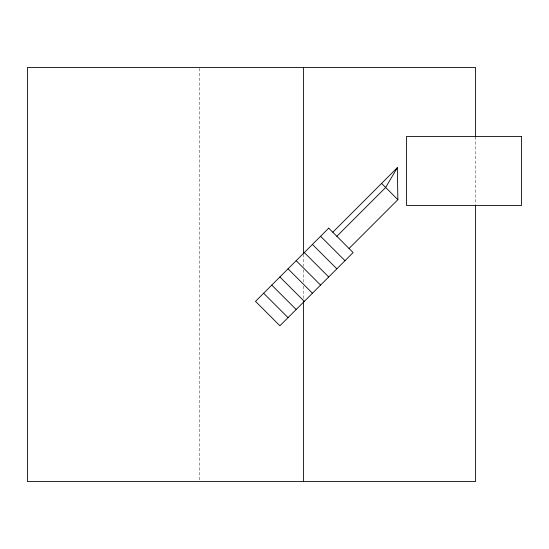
<?xml version="1.0" encoding="UTF-8"?>
<svg xmlns="http://www.w3.org/2000/svg" width="549" height="549" viewBox="0 0 549 549"><rect width="100%" height="100%" fill="white"/><g stroke="black" fill="none" stroke-linecap="round" stroke-linejoin="round"><path stroke-width="0.41" stroke-dasharray="2.75 2.06" d="M475.537 136.879L475.537 204.619M303.542 254.352L303.542 266.354M303.542 269.785L303.542 282.646M303.542 286.077L303.542 298.937M199.438 68.289L199.438 480.711"/><path stroke-width="0.82" d="M349.047 248.491L397.853 199.685L397.346 167.651L385.652 187.483L336.846 236.29M332.776 232.22L397.346 167.651M381.582 183.414L397.853 199.685M320.575 236.29L344.978 260.693M312.443 244.422L336.846 268.825M304.304 252.554L328.707 276.964M296.172 260.693L320.575 285.096M288.033 268.825L312.443 293.228M279.901 276.964L304.304 301.367M271.769 285.096L296.172 309.499M263.63 293.228L288.033 317.631M475.537 136.879L475.537 67.431L27.45 67.431L27.45 481.569L475.537 481.569L475.537 205.477M303.542 67.431L303.542 253.494M303.542 301.511L303.542 481.569M328.707 228.151L255.498 301.367L279.901 325.77L353.11 252.554L328.707 228.151M521.55 136.454L406.514 136.454L406.514 205.477L521.55 205.477L521.55 136.454"/></g></svg>
